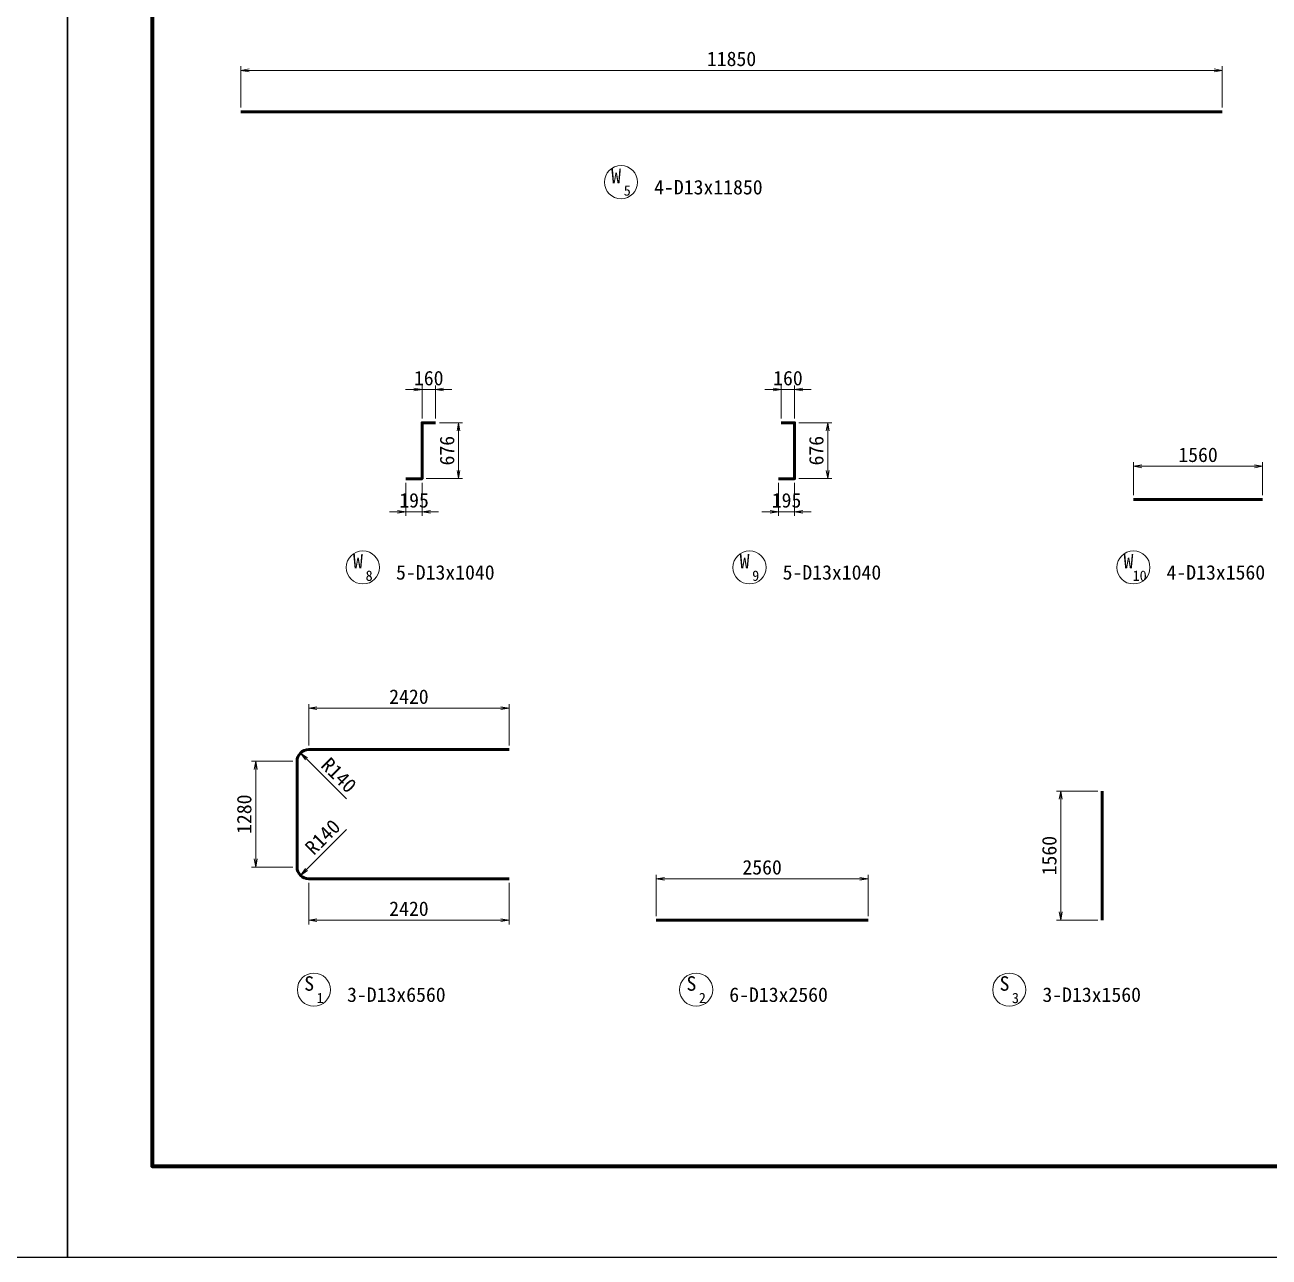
# Model space of a CAD drawing. Header units: millimetres. Extents: x 0 to 126150, y 0 to 29700.
# Drawn here: x 83587 to 98609, y 0 to 14879 of the extents above; entities that cross this region are included whole.
import ezdxf
from ezdxf.enums import TextEntityAlignment as Align

# ---------------------------------------------------------------- set-up
doc = ezdxf.new("R2010")
doc.units = ezdxf.units.MM
doc.header["$LTSCALE"] = 500
doc.layers.get('Defpoints').update_dxf_attribs({"color": 8})
for name, color, linetype, lineweight in [('D-STR-DIM', 7, 'Continuous', 13), ('D-STR-STR1', 1, 'Continuous', 50), ('D-STR-TXT', 7, 'Continuous', 13), ('D-TTL', 2, 'Continuous', 140)]:
    doc.layers.add(name, color=color, linetype=linetype, lineweight=lineweight)
doc.styles.add('YOKO_GOTHIC', font='')
doc.styles.get('YOKO_GOTHIC').set_extended_font_data('MS Gothic')
doc.dimstyles.new('S50', dxfattribs={"dimscale": 50, "dimtxt": 3.5, "dimasz": 2, "dimexe": 1, "dimexo": 1, "dimgap": 1, "dimtad": 1, "dimdec": 0, "dimzin": 1, "dimdsep": 46, "dimtxsty": 'YOKO_GOTHIC', "dimblk": 'OPEN', "dimcen": 0, "dimclrd": 256, "dimclre": 256, "dimclrt": 256, "dimaunit": 1, "dimadec": 3, "dimazin": 0, "dimtfac": 1, "dimtdec": 0, "dimtix": 1, "dimtmove": 2, "dimatfit": 3, "dimldrblk": 'OPEN', "dimfxl": 1, "dimlwd": -1, "dimlwe": -1, "dimarcsym": 2})

# ---------------------------------------------------------------- blocks, each defined once
blk = doc.blocks.new('_Open')
at = {"color": 0, "linetype": 'ByBlock', "lineweight": -2}
for p, q in [((-1, 0.17), (0, 0)), ((-1, -0.17), (0, 0)), ((0, 0), (-1, 0))]:
    blk.add_line(p, q, dxfattribs=at)
blk = doc.blocks.new('*D229')
at = {"layer": 'D-STR-DIM', "ltscale": 1500, "transparency": 16777216}
for p, q in [((86194, 13880), (86194, 14380)), ((86294, 14330), (97944, 14330)), ((98044, 13880), (98044, 14380))]:
    blk.add_line(p, q, dxfattribs=at)
at = {"layer": 'Defpoints', "color": 0, "ltscale": 1500, "transparency": 16777216}
for p in [(98044, 14330), (86194, 13830), (98044, 13830)]:
    blk.add_point(p, dxfattribs=at)
at = {"layer": 'D-STR-DIM', "ltscale": 1500, "transparency": 16777216, "xscale": 100, "yscale": 100, "zscale": 100, "rotation": 180}
blk.add_blockref('_Open', (86194, 14330), dxfattribs=at)
at = {"layer": 'D-STR-DIM', "ltscale": 1500, "transparency": 16777216, "xscale": 100, "yscale": 100, "zscale": 100}
blk.add_blockref('_Open', (98044, 14330), dxfattribs=at)
at = {"layer": 'D-STR-DIM', "ltscale": 1500, "transparency": 16777216, "insert": (92119, 14468), "char_height": 175, "attachment_point": 5, "style": 'YOKO_GOTHIC'}
blk.add_mtext('11850', dxfattribs=at)
blk = doc.blocks.new('*D232')
at = {"layer": 'D-STR-DIM', "transparency": 16777216}
for p, q in [((96971, 9199), (96971, 9599)), ((97071, 9549), (98431, 9549)), ((98531, 9199), (98531, 9599))]:
    blk.add_line(p, q, dxfattribs=at)
at = {"layer": 'Defpoints', "color": 0, "transparency": 16777216}
for p in [(98531, 9549), (96971, 9149), (98531, 9149)]:
    blk.add_point(p, dxfattribs=at)
at = {"layer": 'D-STR-DIM', "transparency": 16777216, "xscale": 100, "yscale": 100, "zscale": 100, "rotation": 180}
blk.add_blockref('_Open', (96971, 9549), dxfattribs=at)
at = {"layer": 'D-STR-DIM', "transparency": 16777216, "xscale": 100, "yscale": 100, "zscale": 100}
blk.add_blockref('_Open', (98531, 9549), dxfattribs=at)
at = {"layer": 'D-STR-DIM', "transparency": 16777216, "insert": (97751, 9687), "char_height": 175, "attachment_point": 5, "style": 'YOKO_GOTHIC'}
blk.add_mtext('1560', dxfattribs=at)
blk = doc.blocks.new('*D233')
at = {"layer": 'D-STR-DIM', "transparency": 16777216}
for p, q in [((88188, 9350), (88188, 8950)), ((88383, 9350), (88383, 8950)), ((88088, 9000), (87988, 9000)), ((88188, 9000), (88383, 9000)), ((88483, 9000), (88583, 9000))]:
    blk.add_line(p, q, dxfattribs=at)
at = {"layer": 'Defpoints', "color": 0, "transparency": 16777216}
for p in [(88188, 9400), (88383, 9400), (88383, 9000)]:
    blk.add_point(p, dxfattribs=at)
at = {"layer": 'D-STR-DIM', "transparency": 16777216, "xscale": 100, "yscale": 100, "zscale": 100}
blk.add_blockref('_Open', (88188, 9000), dxfattribs=at)
at = {"layer": 'D-STR-DIM', "transparency": 16777216, "xscale": 100, "yscale": 100, "zscale": 100, "rotation": 180}
blk.add_blockref('_Open', (88383, 9000), dxfattribs=at)
at = {"layer": 'D-STR-DIM', "transparency": 16777216, "insert": (88286, 9137), "char_height": 175, "attachment_point": 5, "style": 'YOKO_GOTHIC'}
blk.add_mtext('195', dxfattribs=at)
blk = doc.blocks.new('*D234')
at = {"layer": 'D-STR-DIM', "transparency": 16777216}
for p, q in [((92685, 9350), (92685, 8950)), ((92880, 9350), (92880, 8950)), ((92585, 9000), (92485, 9000)), ((92880, 9000), (92685, 9000)), ((92980, 9000), (93080, 9000))]:
    blk.add_line(p, q, dxfattribs=at)
at = {"layer": 'Defpoints', "color": 0, "transparency": 16777216}
for p in [(92685, 9400), (92880, 9400), (92685, 9000)]:
    blk.add_point(p, dxfattribs=at)
at = {"layer": 'D-STR-DIM', "transparency": 16777216, "xscale": 100, "yscale": 100, "zscale": 100}
blk.add_blockref('_Open', (92685, 9000), dxfattribs=at)
at = {"layer": 'D-STR-DIM', "transparency": 16777216, "xscale": 100, "yscale": 100, "zscale": 100, "rotation": 180}
blk.add_blockref('_Open', (92880, 9000), dxfattribs=at)
at = {"layer": 'D-STR-DIM', "transparency": 16777216, "insert": (92783, 9137), "char_height": 175, "attachment_point": 5, "style": 'YOKO_GOTHIC'}
blk.add_mtext('195', dxfattribs=at)
blk = doc.blocks.new('*D235')
at = {"layer": 'D-STR-DIM', "transparency": 16777216}
for p, q in [((92930, 10076), (93330, 10076)), ((93280, 9500), (93280, 9976)), ((92930, 9400), (93330, 9400))]:
    blk.add_line(p, q, dxfattribs=at)
at = {"layer": 'Defpoints', "color": 0, "transparency": 16777216}
for p in [(92880, 10076), (93280, 10076), (92880, 9400)]:
    blk.add_point(p, dxfattribs=at)
at = {"layer": 'D-STR-DIM', "transparency": 16777216, "xscale": 100, "yscale": 100, "zscale": 100}
for p, rotation in [((93280, 10076), 90), ((93280, 9400), 270)]:
    blk.add_blockref('_Open', p, dxfattribs=dict(at, rotation=rotation))
at = {"layer": 'D-STR-DIM', "transparency": 16777216, "insert": (93143, 9738), "char_height": 175, "attachment_point": 5, "rotation": 90, "style": 'YOKO_GOTHIC'}
blk.add_mtext('676', dxfattribs=at)
blk = doc.blocks.new('*D236')
at = {"layer": 'D-STR-DIM', "transparency": 16777216}
for p, q in [((88383, 10126), (88383, 10526)), ((88543, 10126), (88543, 10526)), ((88283, 10476), (88183, 10476)), ((88383, 10476), (88543, 10476)), ((88643, 10476), (88743, 10476))]:
    blk.add_line(p, q, dxfattribs=at)
at = {"layer": 'Defpoints', "color": 0, "transparency": 16777216}
for p in [(88543, 10476), (88383, 10076), (88543, 10076)]:
    blk.add_point(p, dxfattribs=at)
at = {"layer": 'D-STR-DIM', "transparency": 16777216, "xscale": 100, "yscale": 100, "zscale": 100}
blk.add_blockref('_Open', (88383, 10476), dxfattribs=at)
at = {"layer": 'D-STR-DIM', "transparency": 16777216, "xscale": 100, "yscale": 100, "zscale": 100, "rotation": 180}
blk.add_blockref('_Open', (88543, 10476), dxfattribs=at)
at = {"layer": 'D-STR-DIM', "transparency": 16777216, "insert": (88463, 10613), "char_height": 175, "attachment_point": 5, "style": 'YOKO_GOTHIC'}
blk.add_mtext('160', dxfattribs=at)
blk = doc.blocks.new('*D237')
at = {"layer": 'D-STR-DIM', "transparency": 16777216}
for p, q in [((92720, 10126), (92720, 10526)), ((92880, 10126), (92880, 10526)), ((92620, 10476), (92520, 10476)), ((92880, 10476), (92720, 10476)), ((92980, 10476), (93080, 10476))]:
    blk.add_line(p, q, dxfattribs=at)
at = {"layer": 'Defpoints', "color": 0, "transparency": 16777216}
for p in [(92720, 10476), (92720, 10076), (92880, 10076)]:
    blk.add_point(p, dxfattribs=at)
at = {"layer": 'D-STR-DIM', "transparency": 16777216, "xscale": 100, "yscale": 100, "zscale": 100}
blk.add_blockref('_Open', (92720, 10476), dxfattribs=at)
at = {"layer": 'D-STR-DIM', "transparency": 16777216, "xscale": 100, "yscale": 100, "zscale": 100, "rotation": 180}
blk.add_blockref('_Open', (92880, 10476), dxfattribs=at)
at = {"layer": 'D-STR-DIM', "transparency": 16777216, "insert": (92800, 10613), "char_height": 175, "attachment_point": 5, "style": 'YOKO_GOTHIC'}
blk.add_mtext('160', dxfattribs=at)
blk = doc.blocks.new('*D238')
at = {"layer": 'D-STR-DIM', "transparency": 16777216}
for p, q in [((88593, 10076), (88872, 10076)), ((88822, 9500), (88822, 9976)), ((88433, 9400), (88872, 9400))]:
    blk.add_line(p, q, dxfattribs=at)
at = {"layer": 'Defpoints', "color": 0, "transparency": 16777216}
for p in [(88543, 10076), (88822, 10076), (88383, 9400)]:
    blk.add_point(p, dxfattribs=at)
at = {"layer": 'D-STR-DIM', "transparency": 16777216, "xscale": 100, "yscale": 100, "zscale": 100}
for p, rotation in [((88822, 10076), 90), ((88822, 9400), 270)]:
    blk.add_blockref('_Open', p, dxfattribs=dict(at, rotation=rotation))
at = {"layer": 'D-STR-DIM', "transparency": 16777216, "insert": (88685, 9738), "char_height": 175, "attachment_point": 5, "rotation": 90, "style": 'YOKO_GOTHIC'}
blk.add_mtext('676', dxfattribs=at)
blk = doc.blocks.new('*D239')
at = {"layer": 'D-STR-DIM', "ltscale": 1500, "transparency": 16777216}
for p, q in [((87014, 6178), (87014, 6678)), ((87114, 6628), (89334, 6628)), ((89434, 6178), (89434, 6678))]:
    blk.add_line(p, q, dxfattribs=at)
at = {"layer": 'Defpoints', "color": 0, "ltscale": 1500, "transparency": 16777216}
for p in [(89434, 6628), (87014, 6128), (89434, 6128)]:
    blk.add_point(p, dxfattribs=at)
at = {"layer": 'D-STR-DIM', "ltscale": 1500, "transparency": 16777216, "xscale": 100, "yscale": 100, "zscale": 100, "rotation": 180}
blk.add_blockref('_Open', (87014, 6628), dxfattribs=at)
at = {"layer": 'D-STR-DIM', "ltscale": 1500, "transparency": 16777216, "xscale": 100, "yscale": 100, "zscale": 100}
blk.add_blockref('_Open', (89434, 6628), dxfattribs=at)
at = {"layer": 'D-STR-DIM', "ltscale": 1500, "transparency": 16777216, "insert": (88224, 6766), "char_height": 175, "attachment_point": 5, "style": 'YOKO_GOTHIC'}
blk.add_mtext('2420', dxfattribs=at)
blk = doc.blocks.new('*D240')
at = {"layer": 'D-STR-DIM', "ltscale": 1500, "transparency": 16777216}
for p, q in [((86824, 5988), (86324, 5988)), ((86374, 4808), (86374, 5888)), ((86824, 4708), (86324, 4708))]:
    blk.add_line(p, q, dxfattribs=at)
at = {"layer": 'Defpoints', "color": 0, "ltscale": 1500, "transparency": 16777216}
for p in [(86374, 5988), (86874, 5988), (86874, 4708)]:
    blk.add_point(p, dxfattribs=at)
at = {"layer": 'D-STR-DIM', "ltscale": 1500, "transparency": 16777216, "xscale": 100, "yscale": 100, "zscale": 100}
for p, rotation in [((86374, 5988), 90), ((86374, 4708), 270)]:
    blk.add_blockref('_Open', p, dxfattribs=dict(at, rotation=rotation))
at = {"layer": 'D-STR-DIM', "ltscale": 1500, "transparency": 16777216, "insert": (86236, 5348), "char_height": 175, "attachment_point": 5, "rotation": 90, "style": 'YOKO_GOTHIC'}
blk.add_mtext('1280', dxfattribs=at)
blk = doc.blocks.new('*D241')
at = {"layer": 'D-STR-DIM', "ltscale": 1500, "transparency": 16777216}
for p, q in [((87014, 4518), (87014, 4018)), ((89434, 4518), (89434, 4018)), ((87114, 4068), (89334, 4068))]:
    blk.add_line(p, q, dxfattribs=at)
at = {"layer": 'Defpoints', "color": 0, "ltscale": 1500, "transparency": 16777216}
for p in [(87014, 4568), (89434, 4568), (89434, 4068)]:
    blk.add_point(p, dxfattribs=at)
at = {"layer": 'D-STR-DIM', "ltscale": 1500, "transparency": 16777216, "xscale": 100, "yscale": 100, "zscale": 100, "rotation": 180}
blk.add_blockref('_Open', (87014, 4068), dxfattribs=at)
at = {"layer": 'D-STR-DIM', "ltscale": 1500, "transparency": 16777216, "xscale": 100, "yscale": 100, "zscale": 100}
blk.add_blockref('_Open', (89434, 4068), dxfattribs=at)
at = {"layer": 'D-STR-DIM', "ltscale": 1500, "transparency": 16777216, "insert": (88224, 4206), "char_height": 175, "attachment_point": 5, "style": 'YOKO_GOTHIC'}
blk.add_mtext('2420', dxfattribs=at)
blk = doc.blocks.new('*D244')
at = {"layer": 'D-STR-DIM', "ltscale": 1500, "transparency": 16777216}
for p, q in [((91208, 4118), (91208, 4618)), ((91308, 4568), (93668, 4568)), ((93768, 4118), (93768, 4618))]:
    blk.add_line(p, q, dxfattribs=at)
at = {"layer": 'Defpoints', "color": 0, "ltscale": 1500, "transparency": 16777216}
for p in [(93768, 4568), (91208, 4068), (93768, 4068)]:
    blk.add_point(p, dxfattribs=at)
at = {"layer": 'D-STR-DIM', "ltscale": 1500, "transparency": 16777216, "xscale": 100, "yscale": 100, "zscale": 100, "rotation": 180}
blk.add_blockref('_Open', (91208, 4568), dxfattribs=at)
at = {"layer": 'D-STR-DIM', "ltscale": 1500, "transparency": 16777216, "xscale": 100, "yscale": 100, "zscale": 100}
blk.add_blockref('_Open', (93768, 4568), dxfattribs=at)
at = {"layer": 'D-STR-DIM', "ltscale": 1500, "transparency": 16777216, "insert": (92488, 4706), "char_height": 175, "attachment_point": 5, "style": 'YOKO_GOTHIC'}
blk.add_mtext('2560', dxfattribs=at)
blk = doc.blocks.new('*D245')
at = {"layer": 'D-STR-DIM', "ltscale": 1500, "transparency": 16777216}
for p, q in [((96543, 5628), (96043, 5628)), ((96093, 5528), (96093, 4168)), ((96543, 4068), (96043, 4068))]:
    blk.add_line(p, q, dxfattribs=at)
at = {"layer": 'Defpoints', "color": 0, "ltscale": 1500, "transparency": 16777216}
for p in [(96593, 5628), (96093, 4068), (96593, 4068)]:
    blk.add_point(p, dxfattribs=at)
at = {"layer": 'D-STR-DIM', "ltscale": 1500, "transparency": 16777216, "xscale": 100, "yscale": 100, "zscale": 100}
for p, rotation in [((96093, 5628), 90), ((96093, 4068), 270)]:
    blk.add_blockref('_Open', p, dxfattribs=dict(at, rotation=rotation))
at = {"layer": 'D-STR-DIM', "ltscale": 1500, "transparency": 16777216, "insert": (95956, 4848), "char_height": 175, "attachment_point": 5, "rotation": 90, "style": 'YOKO_GOTHIC'}
blk.add_mtext('1560', dxfattribs=at)
blk = doc.blocks.new('*D455')
at = {"layer": 'D-STR-DIM', "transparency": 16777216}
blk.add_line((87470, 5533), (86986, 6017), dxfattribs=at)
at = {"layer": 'Defpoints', "color": 0, "transparency": 16777216}
for p in [(86915, 6087), (87014, 5988)]:
    blk.add_point(p, dxfattribs=at)
at = {"layer": 'D-STR-DIM', "transparency": 16777216, "xscale": 100, "yscale": 100, "zscale": 100, "rotation": 134.9999999971006}
blk.add_blockref('_Open', (86915, 6087), dxfattribs=at)
at = {"layer": 'D-STR-DIM', "transparency": 16777216, "insert": (87378, 5819), "char_height": 175, "attachment_point": 5, "rotation": 315, "style": 'YOKO_GOTHIC'}
blk.add_mtext('R140', dxfattribs=at)
blk = doc.blocks.new('*D456')
at = {"layer": 'D-STR-DIM', "transparency": 16777216}
blk.add_line((87470, 5164), (86986, 4680), dxfattribs=at)
blk.add_arc((87014, 4708), 140, 200.4628, 245.4628, dxfattribs=at)
at = {"layer": 'Defpoints', "color": 0, "transparency": 16777216}
for p in [(87014, 4708), (86915, 4609)]:
    blk.add_point(p, dxfattribs=at)
at = {"layer": 'D-STR-DIM', "transparency": 16777216, "xscale": 100, "yscale": 100, "zscale": 100, "rotation": 225.0000000028994}
blk.add_blockref('_Open', (86915, 4609), dxfattribs=at)
at = {"layer": 'D-STR-DIM', "transparency": 16777216, "insert": (87183, 5072), "char_height": 175, "attachment_point": 5, "rotation": 45, "style": 'YOKO_GOTHIC'}
blk.add_mtext('R140', dxfattribs=at)

msp = doc.modelspace()

# ---------------------------------------------------------------- linework, layer by layer
at = {"layer": 'D-STR-STR1'}
for p, q in [((86193.6, 13830), (98043.6, 13830)), ((96970.8, 9149.5), (98530.8, 9149.5)), ((96593.5, 5628.2), (96593.5, 4068.2)), ((91208.3, 4068.2), (93768.3, 4068.2))]:
    msp.add_line(p, q, dxfattribs=at)
for points in [[(88188.1, 9399.7), (88383.1, 9399.7), (88383.1, 10075.7), (88543.1, 10075.7)], [(92685.1, 9399.7), (92880.1, 9399.7), (92880.1, 10075.7), (92720.1, 10075.7)]]:
    msp.add_lwpolyline(points, dxfattribs=at)
msp.add_lwpolyline([(89433.9, 6128.2), (87013.9, 6128.2, 0.4142136), (86873.9, 5988.2), (86873.9, 4708.2, 0.4142136), (87013.9, 4568.2), (89433.9, 4568.2)], format="xyb", dxfattribs=at)
at = {"layer": 'D-STR-TXT'}
for centre in [(90784.9, 12979.5), (87668.3, 8328.2), (92335.8, 8328.2), (96970.8, 8328.2), (87076.9, 3229.1), (91691.7, 3229.1), (95471.8, 3229.1)]:
    msp.add_circle(centre, 200, dxfattribs=at)
at = {"layer": 'D-TTL'}
msp.add_lwpolyline([(85125, 28600), (85125, 1100), (125125, 1100), (125125, 28600)], close=True, dxfattribs=at)
at = {"layer": 'Defpoints', "color": 1}
for points in [[(42050, 29700), (42050, 0), (84100, 0), (84100, 29700)], [(84100, 29700), (84100, 0), (126150, 0), (126150, 29700)]]:
    msp.add_lwpolyline(points, close=True, dxfattribs=at)

# ---------------------------------------------------------------- texts
at = {"layer": 'D-STR-TXT', "style": 'YOKO_GOTHIC'}
for s, height, p in [('W ', 175, (90784.9, 13054.5)), ('5', 125, (90859.9, 12879.5)), ('W ', 175, (87668.3, 8403.2)), ('W ', 175, (92335.8, 8403.2)), ('W ', 175, (96970.8, 8403.2)), ('8', 125, (87743.3, 8228.2)), ('9', 125, (92410.8, 8228.2)), ('10', 125, (97045.8, 8228.2)), ('S', 175, (87020, 3304.1)), ('S', 175, (91634.7, 3304.1)), ('S', 175, (95414.8, 3304.1)), ('1', 125, (87151.9, 3129.1)), ('2', 125, (91766.7, 3129.1)), ('3', 125, (95546.8, 3129.1))]:
    msp.add_text(s, height=height, dxfattribs=at).set_placement(p, align=Align.MIDDLE_CENTER)
for s, p in [('4-D13x11850', (91184.9, 12779.5)), ('5-D13x1040', (88068.3, 8128.2)), ('5-D13x1040', (92735.8, 8128.2)), ('4-D13x1560', (97370.8, 8128.2)), ('3-D13x6560', (87476.9, 3029.1)), ('6-D13x2560', (92091.7, 3029.1)), ('3-D13x1560', (95871.8, 3029.1))]:
    msp.add_text(s, height=175, dxfattribs=at).set_placement(p, align=Align.BOTTOM_LEFT)

# ---------------------------------------------------------------- dimensions: what is measured, and where the dimension line sits
at = {"layer": 'D-STR-DIM', "ltscale": 1500}
for base, p1, p2, picture, middle in [((98043.6, 14330), (86193.6, 13830), (98043.6, 13830), '*D229', (92118.6, 14467.5)), ((89433.9, 6628.2), (87013.9, 6128.2), (89433.9, 6128.2), '*D239', (88223.9, 6765.7)), ((93768.3, 4568.2), (91208.3, 4068.2), (93768.3, 4068.2), '*D244', (92488.3, 4705.7)), ((89433.9, 4068.2), (87013.9, 4568.2), (89433.9, 4568.2), '*D241', (88223.9, 4205.7))]:
    dim = msp.add_linear_dim(base=base, p1=p1, p2=p2, dimstyle='S50', dxfattribs=at)
    dim.commit()
    dim.dimension.update_dxf_attribs({"geometry": picture, "text_midpoint": middle})
at = {"layer": 'D-STR-DIM'}
for p1, p2, distance, picture, middle in [((88383.1, 10075.7), (88543.1, 10075.7), 400, '*D236', (88463.1, 10613.2)), ((92880.1, 10075.7), (92720.1, 10075.7), -400, '*D237', (92800.1, 10613.2)), ((92880.1, 9399.7), (92880.1, 10075.7), -400, '*D235', (93142.6, 9737.7)), ((96970.8, 9149.5), (98530.8, 9149.5), 400, '*D232', (97750.8, 9687)), ((88188.1, 9399.7), (88383.1, 9399.7), -400, '*D233', (88285.6, 9137.2)), ((92880.1, 9399.7), (92685.1, 9399.7), 400, '*D234', (92782.6, 9137.2))]:
    dim = msp.add_aligned_dim(p1=p1, p2=p2, distance=distance, dimstyle='S50', dxfattribs=at)
    dim.commit()
    dim.dimension.update_dxf_attribs({"geometry": picture, "text_midpoint": middle})
dim = msp.add_linear_dim(base=(88822, 10075.7), p1=(88383.1, 9399.7), p2=(88543.1, 10075.7), angle=90, dimstyle='S50', dxfattribs=at)
dim.commit()
dim.dimension.update_dxf_attribs({"geometry": '*D238', "text_midpoint": (88684.5, 9737.7)})
for center, mpoint, picture, middle in [((87013.9, 5988.2), (86915, 6087.2), '*D455', (87280.4, 5721.8)), ((87013.9, 4708.2), (86915, 4609.2), '*D456', (87280.4, 4974.7))]:
    dim = msp.add_radius_dim(center=center, mpoint=mpoint, dimstyle='S50', override={"dimtmove": 0}, dxfattribs=at)
    dim.commit()
    dim.dimension.update_dxf_attribs({"geometry": picture, "text_midpoint": middle, "dimtype": 164})
at = {"layer": 'D-STR-DIM', "ltscale": 1500}
for base, p1, p2, picture, middle in [((86373.9, 5988.2), (86873.9, 4708.2), (86873.9, 5988.2), '*D240', (86236.4, 5348.2)), ((96093.5, 4068.2), (96593.5, 5628.2), (96593.5, 4068.2), '*D245', (95956, 4848.2))]:
    dim = msp.add_linear_dim(base=base, p1=p1, p2=p2, angle=90, dimstyle='S50', dxfattribs=at)
    dim.commit()
    dim.dimension.update_dxf_attribs({"geometry": picture, "text_midpoint": middle})

doc.saveas('drawing.dxf')
